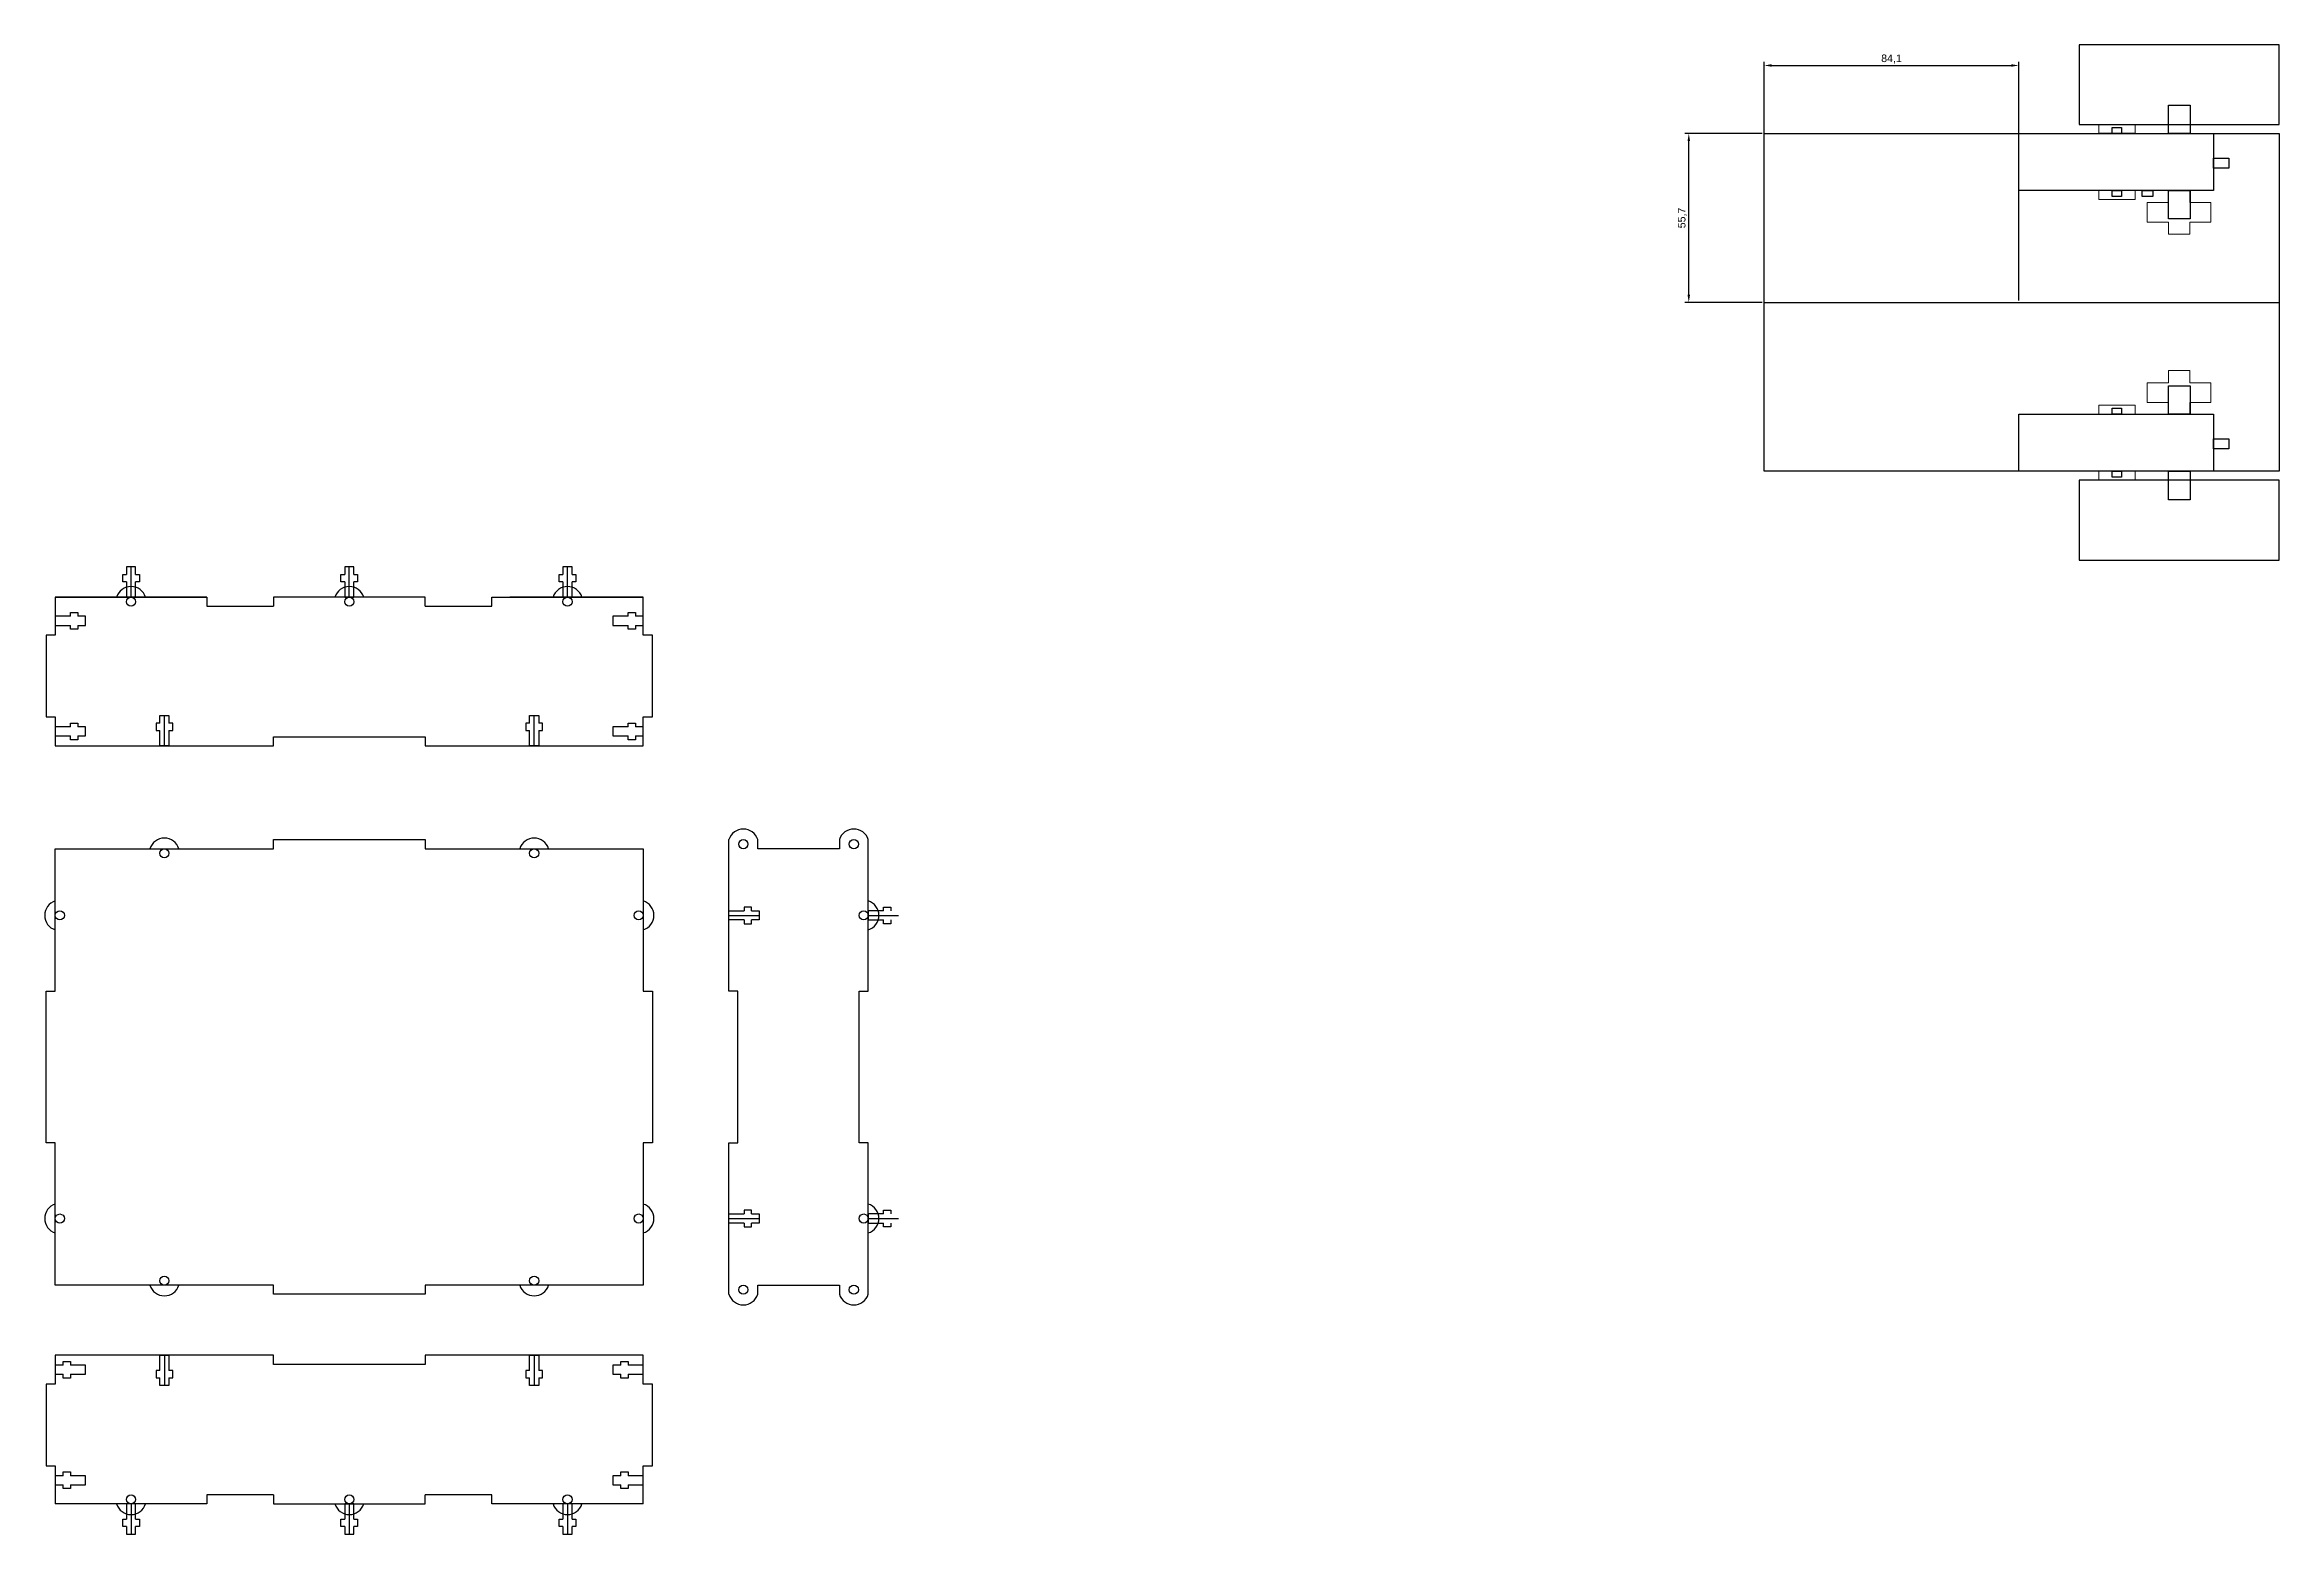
# Model space of a CAD drawing. Header units: millimetres. Extents: x 1473 to 3135, y 157 to 1758.
# Drawn here: x 2137 to 2874, y 157 to 648 of the extents above; entities that cross this region are included whole.
import ezdxf

# ---------------------------------------------------------------- set-up
doc = ezdxf.new("R2010")
doc.units = ezdxf.units.MM
doc.layers.add('Layer 1', color=7, linetype='Continuous')
doc.styles.get("Standard").update_dxf_attribs({"font": 'arial.ttf'})
doc.dimstyles.new('ISO-25', dxfattribs={"dimtxt": 2.5, "dimasz": 2.5, "dimexe": 1.25, "dimexo": 0.625, "dimtad": 1, "dimtxsty": 'Standard', "dimcen": 2.5, "dimadec": 0, "dimazin": 0, "dimtfac": 1, "dimtmove": 0, "dimatfit": 3, "dimfxl": 1, "dimarcsym": 0})

# ---------------------------------------------------------------- blocks, each defined once
blk = doc.blocks.new('*D16')
at = {"color": 0, "lineweight": -2, "transparency": 16777216}
for p, q in [((2703.87, 618.66), (2678.41, 618.66)), ((2679.66, 565.46), (2679.66, 616.16)), ((2703.87, 562.96), (2678.41, 562.96))]:
    blk.add_line(p, q, dxfattribs=at)
at = {"color": 0, "transparency": 16777216}
for points in [[(2679.24, 616.16), (2680.08, 616.16), (2679.66, 618.66)], [(2679.24, 565.46), (2680.08, 565.46), (2679.66, 562.96)]]:
    blk.add_solid(points, dxfattribs=at)
at = {"layer": 'Defpoints', "color": 0, "transparency": 16777216}
for p in [(2679.66, 618.66), (2704.49, 618.66), (2704.49, 562.96)]:
    blk.add_point(p, dxfattribs=at)
at = {"color": 0, "transparency": 16777216, "insert": (2677.54, 590.81), "char_height": 2.5, "attachment_point": 5, "rotation": 90}
blk.add_mtext('55,7', dxfattribs=at)
blk = doc.blocks.new('*D17')
at = {"color": 0, "lineweight": -2, "transparency": 16777216}
for p, q in [((2704.49, 563.59), (2704.49, 642.36)), ((2788.59, 563.59), (2788.59, 642.36)), ((2706.99, 641.11), (2786.09, 641.11))]:
    blk.add_line(p, q, dxfattribs=at)
at = {"color": 0, "transparency": 16777216}
for points in [[(2706.99, 641.53), (2706.99, 640.7), (2704.49, 641.11)], [(2786.09, 641.53), (2786.09, 640.7), (2788.59, 641.11)]]:
    blk.add_solid(points, dxfattribs=at)
at = {"layer": 'Defpoints', "color": 0, "transparency": 16777216}
for p in [(2788.59, 641.11), (2704.49, 562.96), (2788.59, 562.96)]:
    blk.add_point(p, dxfattribs=at)
at = {"color": 0, "transparency": 16777216, "insert": (2746.54, 643.24), "char_height": 2.5, "attachment_point": 5}
blk.add_mtext('84,1', dxfattribs=at)

msp = doc.modelspace()

# ---------------------------------------------------------------- linework, layer by layer
for p, q in [((2826.891, 618.664), (2814.896, 618.664)), ((2704.493, 562.963), (2874.493, 562.963)), ((2165.715, 465.722), (2165.715, 475.722)), ((2237.715, 465.722), (2237.715, 475.722)), ((2309.715, 465.722), (2309.715, 475.722)), ((2190.715, 465.722), (2140.715, 465.722)), ((2262.715, 465.722), (2212.715, 465.722)), ((2334.715, 465.722), (2290.715, 465.722)), ((2176.715, 416.669), (2176.715, 426.669)), ((2298.715, 416.669), (2298.715, 426.669)), ((2362.952, 360.733), (2372.952, 360.733)), ((2408.952, 360.733), (2418.952, 360.733)), ((2362.952, 260.733), (2372.952, 260.733)), ((2408.952, 260.733), (2418.952, 260.733)), ((2176.715, 215.619), (2176.715, 205.619)), ((2298.715, 215.619), (2298.715, 205.619)), ((2165.715, 166.566), (2165.715, 156.566)), ((2237.715, 166.566), (2237.715, 156.566)), ((2309.715, 166.566), (2309.715, 156.566))]:
    msp.add_line(p, q)
for points in [[(2808.493, 647.963), (2808.493, 621.663), (2874.493, 621.663), (2874.493, 647.963), (2808.493, 647.963)], [(2841.493, 618.664), (2837.893, 618.664), (2837.893, 628.064), (2845.093, 628.064), (2845.093, 618.664), (2837.893, 618.664)], [(2820.893, 618.664), (2819.393, 618.664), (2819.393, 620.664), (2822.393, 620.664), (2822.393, 618.664), (2819.393, 618.664)], [(2874.493, 507.261), (2704.493, 507.261), (2704.493, 618.664), (2874.493, 618.664), (2874.493, 507.261)], [(2852.793, 618.664), (2852.793, 599.864), (2788.593, 599.864), (2788.593, 618.664), (2852.793, 618.664)], [(2857.793, 609.264), (2857.793, 607.278), (2852.793, 607.278), (2852.793, 610.568), (2857.793, 610.568), (2857.793, 609.264)], [(2820.893, 597.864), (2819.393, 597.864), (2819.393, 599.864), (2822.393, 599.864), (2822.393, 597.864), (2819.393, 597.864)], [(2829.243, 597.864), (2829.243, 599.864), (2832.743, 599.864), (2832.743, 597.864), (2829.243, 597.864)], [(2841.493, 590.464), (2837.893, 590.464), (2837.893, 599.864), (2845.093, 599.864), (2845.093, 590.464), (2837.893, 590.464)], [(2841.493, 526.061), (2837.893, 526.061), (2837.893, 535.461), (2845.093, 535.461), (2845.093, 526.061), (2837.893, 526.061)], [(2852.793, 526.061), (2852.793, 507.261), (2788.593, 507.261), (2788.593, 526.061), (2852.793, 526.061)], [(2820.893, 526.061), (2819.393, 526.061), (2819.393, 528.061), (2822.393, 528.061), (2822.393, 526.061), (2819.393, 526.061)], [(2857.793, 516.661), (2857.793, 514.675), (2852.793, 514.675), (2852.793, 517.965), (2857.793, 517.965), (2857.793, 516.661)], [(2808.493, 504.263), (2808.493, 477.963), (2874.493, 477.963), (2874.493, 504.263), (2808.493, 504.263)], [(2820.893, 505.261), (2819.393, 505.261), (2819.393, 507.261), (2822.393, 507.261), (2822.393, 505.261), (2819.393, 505.261)], [(2841.493, 497.861), (2837.893, 497.861), (2837.893, 507.261), (2845.093, 507.261), (2845.093, 497.861), (2837.893, 497.861)], [(2164.215, 470.751), (2162.965, 470.751), (2162.965, 473.151), (2164.215, 473.151)], [(2167.215, 473.151), (2167.215, 475.722), (2164.215, 475.722), (2164.215, 473.151)], [(2167.215, 473.151), (2168.465, 473.151), (2168.465, 470.751)], [(2236.215, 470.751), (2234.965, 470.751), (2234.965, 473.151), (2236.215, 473.151)], [(2239.215, 473.151), (2239.215, 475.722), (2236.215, 475.722), (2236.215, 473.151)], [(2239.215, 473.151), (2240.465, 473.151), (2240.465, 470.751)], [(2308.215, 470.751), (2306.965, 470.751), (2306.965, 473.151), (2308.215, 473.151)], [(2311.215, 473.151), (2311.215, 475.722), (2308.215, 475.722), (2308.215, 473.151)], [(2311.215, 473.151), (2312.465, 473.151), (2312.465, 470.751)], [(2140.715, 465.722), (2140.715, 453.129), (2137.715, 453.129), (2137.715, 426.208)], [(2140.715, 465.722), (2190.715, 465.722), (2190.715, 462.722), (2212.715, 462.722)], [(2164.215, 470.751), (2164.215, 465.722), (2167.215, 465.722)], [(2167.215, 465.722), (2167.215, 470.751)], [(2168.465, 470.751), (2167.215, 470.751)], [(2237.715, 465.722), (2212.715, 465.722), (2212.715, 462.722)], [(2236.215, 470.751), (2236.215, 465.722), (2239.215, 465.722)], [(2262.715, 462.722), (2262.715, 465.722), (2237.715, 465.722)], [(2239.215, 465.722), (2239.215, 470.751)], [(2240.465, 470.751), (2239.215, 470.751)], [(2262.715, 465.722), (2240.715, 465.722)], [(2262.715, 416.669), (2334.715, 416.669), (2334.715, 426.208), (2337.715, 426.208), (2337.715, 453.129), (2334.715, 453.129), (2334.715, 465.722)], [(2262.715, 462.722), (2284.715, 462.722), (2284.715, 465.722), (2334.715, 465.722)], [(2308.215, 470.751), (2308.215, 465.722), (2311.215, 465.722)], [(2311.215, 465.722), (2311.215, 470.751)], [(2312.465, 470.751), (2311.215, 470.751)], [(2145.744, 459.399), (2140.715, 459.399), (2140.715, 456.399)], [(2145.744, 459.399), (2145.744, 460.649), (2148.144, 460.649), (2148.144, 459.399)], [(2148.144, 456.399), (2150.715, 456.399), (2150.715, 459.399), (2148.144, 459.399)], [(2329.744, 459.399), (2324.715, 459.399), (2324.715, 456.399)], [(2329.744, 459.399), (2329.744, 460.649), (2332.144, 460.649), (2332.144, 459.399)], [(2332.144, 456.399), (2334.715, 456.399), (2334.715, 459.399), (2332.144, 459.399)], [(2140.715, 456.399), (2145.744, 456.399)], [(2145.744, 455.149), (2145.744, 456.399)], [(2148.144, 456.399), (2148.144, 455.149), (2145.744, 455.149)], [(2324.715, 456.399), (2329.744, 456.399)], [(2329.744, 455.149), (2329.744, 456.399)], [(2332.144, 456.399), (2332.144, 455.149), (2329.744, 455.149)], [(2137.715, 426.208), (2140.715, 426.208), (2140.715, 416.669), (2212.715, 416.669)], [(2145.744, 422.938), (2140.715, 422.938), (2140.715, 419.938)], [(2145.744, 422.938), (2145.744, 424.188), (2148.144, 424.188), (2148.144, 422.938)], [(2148.144, 419.938), (2150.715, 419.938), (2150.715, 422.938), (2148.144, 422.938)], [(2175.215, 424.097), (2173.965, 424.097), (2173.965, 421.697)], [(2173.965, 421.697), (2175.215, 421.697)], [(2175.215, 424.097), (2175.215, 426.669), (2178.215, 426.669), (2178.215, 424.097)], [(2175.215, 416.669), (2175.215, 421.697)], [(2178.215, 421.697), (2178.215, 416.669), (2175.215, 416.669)], [(2178.215, 421.697), (2179.465, 421.697), (2179.465, 424.097), (2178.215, 424.097)], [(2297.215, 424.097), (2295.965, 424.097), (2295.965, 421.697)], [(2295.965, 421.697), (2297.215, 421.697)], [(2297.215, 424.097), (2297.215, 426.669), (2300.215, 426.669), (2300.215, 424.097)], [(2297.215, 416.669), (2297.215, 421.697)], [(2300.215, 421.697), (2300.215, 416.669), (2297.215, 416.669)], [(2300.215, 421.697), (2301.465, 421.697), (2301.465, 424.097), (2300.215, 424.097)], [(2329.744, 422.938), (2324.715, 422.938), (2324.715, 419.938)], [(2329.744, 422.938), (2329.744, 424.188), (2332.144, 424.188), (2332.144, 422.938)], [(2332.144, 419.938), (2334.715, 419.938), (2334.715, 422.938), (2332.144, 422.938)], [(2140.715, 419.938), (2145.744, 419.938)], [(2145.744, 418.688), (2145.744, 419.938)], [(2148.144, 419.938), (2148.144, 418.688), (2145.744, 418.688)], [(2212.715, 416.669), (2212.715, 419.669), (2237.715, 419.669), (2262.715, 419.669), (2262.715, 416.669)], [(2324.715, 419.938), (2329.744, 419.938)], [(2329.744, 418.688), (2329.744, 419.938)], [(2332.144, 419.938), (2332.144, 418.688), (2329.744, 418.688)], [(2140.715, 382.733), (2212.715, 382.733), (2212.715, 385.733), (2262.715, 385.733), (2262.715, 382.733), (2334.715, 382.733), (2334.715, 335.733), (2337.715, 335.733), (2337.715, 285.733), (2334.715, 285.733), (2334.715, 238.733), (2262.715, 238.733), (2262.715, 235.733), (2212.715, 235.733), (2212.715, 238.733), (2140.715, 238.733), (2140.715, 285.733), (2137.715, 285.733), (2137.715, 335.733), (2140.715, 335.733), (2140.715, 382.733)], [(2362.952, 235.733), (2362.952, 235.733), (2362.952, 285.733), (2365.952, 285.733), (2365.952, 335.733), (2362.952, 335.733), (2362.952, 385.733), (2362.952, 385.733)], [(2399.412, 385.733), (2399.412, 382.733), (2372.491, 382.733), (2372.491, 385.733)], [(2408.952, 235.733), (2408.952, 285.733), (2405.952, 285.733), (2405.952, 335.733), (2408.952, 335.733), (2408.952, 385.733)], [(2362.952, 362.233), (2367.981, 362.233)], [(2367.981, 359.233), (2362.952, 359.233), (2362.952, 362.233)], [(2367.981, 363.483), (2367.981, 362.233)], [(2370.381, 362.233), (2370.381, 363.483), (2367.981, 363.483)], [(2370.381, 362.233), (2372.952, 362.233), (2372.952, 359.233), (2370.381, 359.233)], [(2413.981, 362.233), (2408.952, 362.233), (2408.952, 359.233)], [(2413.981, 362.233), (2413.981, 363.483), (2416.381, 363.483), (2416.381, 362.233)], [(2367.981, 359.233), (2367.981, 357.983), (2370.381, 357.983), (2370.381, 359.233)], [(2408.952, 359.233), (2413.981, 359.233)], [(2413.981, 357.983), (2413.981, 359.233)], [(2416.381, 359.233), (2416.381, 357.983), (2413.981, 357.983)], [(2365.952, 285.733), (2365.952, 335.733)], [(2362.952, 262.233), (2367.981, 262.233)], [(2367.981, 259.233), (2362.952, 259.233), (2362.952, 262.233)], [(2367.981, 263.483), (2367.981, 262.233)], [(2370.381, 262.233), (2370.381, 263.483), (2367.981, 263.483)], [(2367.981, 259.233), (2367.981, 257.983), (2370.381, 257.983), (2370.381, 259.233)], [(2370.381, 262.233), (2372.952, 262.233), (2372.952, 259.233), (2370.381, 259.233)], [(2413.981, 262.233), (2408.952, 262.233), (2408.952, 259.233)], [(2408.952, 259.233), (2413.981, 259.233)], [(2413.981, 262.233), (2413.981, 263.483), (2416.381, 263.483), (2416.381, 262.233)], [(2413.981, 257.983), (2413.981, 259.233)], [(2416.381, 259.233), (2416.381, 257.983), (2413.981, 257.983)], [(2372.491, 235.733), (2372.491, 238.733), (2399.412, 238.733), (2399.412, 235.733)], [(2212.715, 215.619), (2140.715, 215.619), (2140.715, 206.08), (2137.715, 206.08), (2137.715, 179.159), (2140.715, 179.159), (2140.715, 166.566)], [(2175.215, 210.59), (2175.215, 215.619), (2178.215, 215.619)], [(2178.215, 215.619), (2178.215, 210.59)], [(2262.715, 215.619), (2262.715, 212.619), (2237.715, 212.619), (2212.715, 212.619), (2212.715, 215.619)], [(2337.715, 206.08), (2334.715, 206.08), (2334.715, 215.619), (2262.715, 215.619)], [(2297.215, 210.59), (2297.215, 215.619), (2300.215, 215.619)], [(2300.215, 215.619), (2300.215, 210.59)], [(2143.286, 212.35), (2140.715, 212.35), (2140.715, 209.35), (2143.286, 209.35)], [(2143.286, 212.35), (2143.286, 213.6), (2145.686, 213.6)], [(2145.686, 209.35), (2145.686, 208.1), (2143.286, 208.1), (2143.286, 209.35)], [(2145.686, 213.6), (2145.686, 212.35)], [(2150.715, 212.35), (2145.686, 212.35)], [(2145.686, 209.35), (2150.715, 209.35), (2150.715, 212.35)], [(2175.215, 210.59), (2173.965, 210.59), (2173.965, 208.19), (2175.215, 208.19)], [(2178.215, 208.19), (2178.215, 205.619), (2175.215, 205.619), (2175.215, 208.19)], [(2179.465, 210.59), (2178.215, 210.59)], [(2178.215, 208.19), (2179.465, 208.19), (2179.465, 210.59)], [(2297.215, 210.59), (2295.965, 210.59), (2295.965, 208.19), (2297.215, 208.19)], [(2300.215, 208.19), (2300.215, 205.619), (2297.215, 205.619), (2297.215, 208.19)], [(2301.465, 210.59), (2300.215, 210.59)], [(2300.215, 208.19), (2301.465, 208.19), (2301.465, 210.59)], [(2327.286, 212.35), (2324.715, 212.35), (2324.715, 209.35), (2327.286, 209.35)], [(2327.286, 212.35), (2327.286, 213.6), (2329.686, 213.6)], [(2329.686, 209.35), (2329.686, 208.1), (2327.286, 208.1), (2327.286, 209.35)], [(2329.686, 213.6), (2329.686, 212.35)], [(2334.715, 212.35), (2329.686, 212.35)], [(2329.686, 209.35), (2334.715, 209.35), (2334.715, 212.35)], [(2334.715, 166.566), (2334.715, 179.159), (2337.715, 179.159), (2337.715, 206.08)], [(2143.286, 175.889), (2143.286, 177.139), (2145.686, 177.139)], [(2145.686, 177.139), (2145.686, 175.889)], [(2327.286, 175.889), (2327.286, 177.139), (2329.686, 177.139)], [(2329.686, 177.139), (2329.686, 175.889)], [(2143.286, 175.889), (2140.715, 175.889), (2140.715, 172.889), (2143.286, 172.889)], [(2145.686, 172.889), (2145.686, 171.639), (2143.286, 171.639), (2143.286, 172.889)], [(2150.715, 175.889), (2145.686, 175.889)], [(2145.686, 172.889), (2150.715, 172.889), (2150.715, 175.889)], [(2327.286, 175.889), (2324.715, 175.889), (2324.715, 172.889), (2327.286, 172.889)], [(2329.686, 172.889), (2329.686, 171.639), (2327.286, 171.639), (2327.286, 172.889)], [(2334.715, 175.889), (2329.686, 175.889)], [(2329.686, 172.889), (2334.715, 172.889), (2334.715, 175.889)], [(2212.715, 169.566), (2190.715, 169.566), (2190.715, 166.566), (2140.715, 166.566)], [(2164.215, 166.566), (2164.215, 161.537)], [(2167.215, 161.537), (2167.215, 166.566), (2164.215, 166.566)], [(2212.715, 169.566), (2212.715, 166.566), (2237.715, 166.566)], [(2236.215, 166.566), (2236.215, 161.537)], [(2239.215, 161.537), (2239.215, 166.566), (2236.215, 166.566)], [(2237.715, 166.566), (2262.715, 166.566), (2262.715, 169.566)], [(2334.715, 166.566), (2284.715, 166.566), (2284.715, 169.566), (2262.715, 169.566)], [(2308.215, 166.566), (2308.215, 161.537)], [(2311.215, 161.537), (2311.215, 166.566), (2308.215, 166.566)], [(2162.965, 161.537), (2164.215, 161.537)], [(2164.215, 159.137), (2162.965, 159.137), (2162.965, 161.537)], [(2164.215, 159.137), (2164.215, 156.566), (2167.215, 156.566), (2167.215, 159.137)], [(2167.215, 161.537), (2168.465, 161.537), (2168.465, 159.137), (2167.215, 159.137)], [(2234.965, 161.537), (2236.215, 161.537)], [(2236.215, 159.137), (2234.965, 159.137), (2234.965, 161.537)], [(2236.215, 159.137), (2236.215, 156.566), (2239.215, 156.566), (2239.215, 159.137)], [(2239.215, 161.537), (2240.465, 161.537), (2240.465, 159.137), (2239.215, 159.137)], [(2306.965, 161.537), (2308.215, 161.537)], [(2308.215, 159.137), (2306.965, 159.137), (2306.965, 161.537)], [(2308.215, 159.137), (2308.215, 156.566), (2311.215, 156.566), (2311.215, 159.137)], [(2311.215, 161.537), (2312.465, 161.537), (2312.465, 159.137), (2311.215, 159.137)]]:
    msp.add_lwpolyline(points)
for centre in [(2165.715, 464.222), (2237.715, 464.222), (2309.715, 464.222), (2367.721, 384.233), (2404.182, 384.233), (2176.715, 381.233), (2298.715, 381.233), (2142.215, 360.733), (2333.215, 360.733), (2407.452, 360.733), (2142.215, 260.733), (2333.215, 260.733), (2407.452, 260.733), (2176.715, 240.233), (2298.715, 240.233), (2367.721, 237.233), (2404.182, 237.233), (2165.715, 168.066), (2237.715, 168.066), (2309.715, 168.066)]:
    msp.add_circle(centre, 1.5)
for centre, start, end in [((2165.715, 464.222), 17.457603, 162.542397), ((2237.715, 464.222), 17.457603, 162.542397), ((2309.715, 464.222), 17.457603, 162.542397), ((2176.715, 381.233), 17.457603, 162.542397), ((2298.715, 381.233), 17.457603, 162.542397), ((2367.721, 384.233), 17.457603, 162.542397), ((2404.182, 384.233), 17.457603, 162.542397), ((2142.215, 360.733), 107.457603, 252.542397), ((2333.215, 360.733), 287.457603, 72.542397), ((2407.452, 360.733), 287.457603, 72.542397), ((2142.215, 260.733), 107.457603, 252.542397), ((2333.215, 260.733), 287.457603, 72.542397), ((2407.452, 260.733), 287.457603, 72.542397), ((2176.715, 240.233), 197.457603, 342.542397), ((2298.715, 240.233), 197.457603, 342.542397), ((2367.721, 237.233), 197.457603, 342.542397), ((2404.182, 237.233), 197.457603, 342.542397), ((2165.715, 168.066), 197.457603, 342.542397), ((2237.715, 168.066), 197.457603, 342.542397), ((2309.715, 168.066), 197.457603, 342.542397)]:
    msp.add_arc(centre, 5, start, end)
at = {"layer": 'Layer 1', "lineweight": 0}
for points in [[(2826.926, 618.664), (2814.896, 618.664), (2814.896, 621.663)], [(2826.926, 621.663), (2826.926, 618.664)], [(2826.926, 596.865), (2814.896, 596.865), (2814.896, 599.864), (2826.926, 599.864), (2826.926, 596.865)], [(2851.903, 589.457), (2844.918, 589.457), (2844.918, 585.435), (2837.897, 585.435), (2837.897, 589.457), (2830.912, 589.457), (2830.912, 595.948), (2837.897, 595.948), (2837.897, 599.934), (2844.918, 599.934), (2844.918, 595.948), (2851.903, 595.948), (2851.903, 589.457)], [(2851.903, 529.977), (2844.918, 529.977), (2844.918, 525.955), (2837.897, 525.955), (2837.897, 529.977), (2830.912, 529.977), (2830.912, 536.468), (2837.897, 536.468), (2837.897, 540.454), (2844.918, 540.454), (2844.918, 536.468), (2851.903, 536.468), (2851.903, 529.977)], [(2826.926, 526.061), (2814.896, 526.061), (2814.896, 529.06), (2826.926, 529.06), (2826.926, 526.061)], [(2814.896, 504.263), (2814.896, 507.261), (2826.926, 507.261), (2826.926, 504.263)]]:
    msp.add_lwpolyline(points, dxfattribs=at)

# ---------------------------------------------------------------- dimensions: what is measured, and where the dimension line sits
dim = msp.add_linear_dim(base=(2788.593, 641.113), p1=(2704.493, 562.963), p2=(2788.593, 562.963), dimstyle='ISO-25')
dim.commit()
dim.dimension.update_dxf_attribs({"geometry": '*D17', "text_midpoint": (2746.543, 643.241)})
dim = msp.add_linear_dim(base=(2679.659, 618.664), p1=(2704.493, 562.963), p2=(2704.493, 618.664), angle=90, dimstyle='ISO-25')
dim.commit()
dim.dimension.update_dxf_attribs({"geometry": '*D16', "text_midpoint": (2677.536, 590.813)})

doc.saveas('drawing.dxf')
